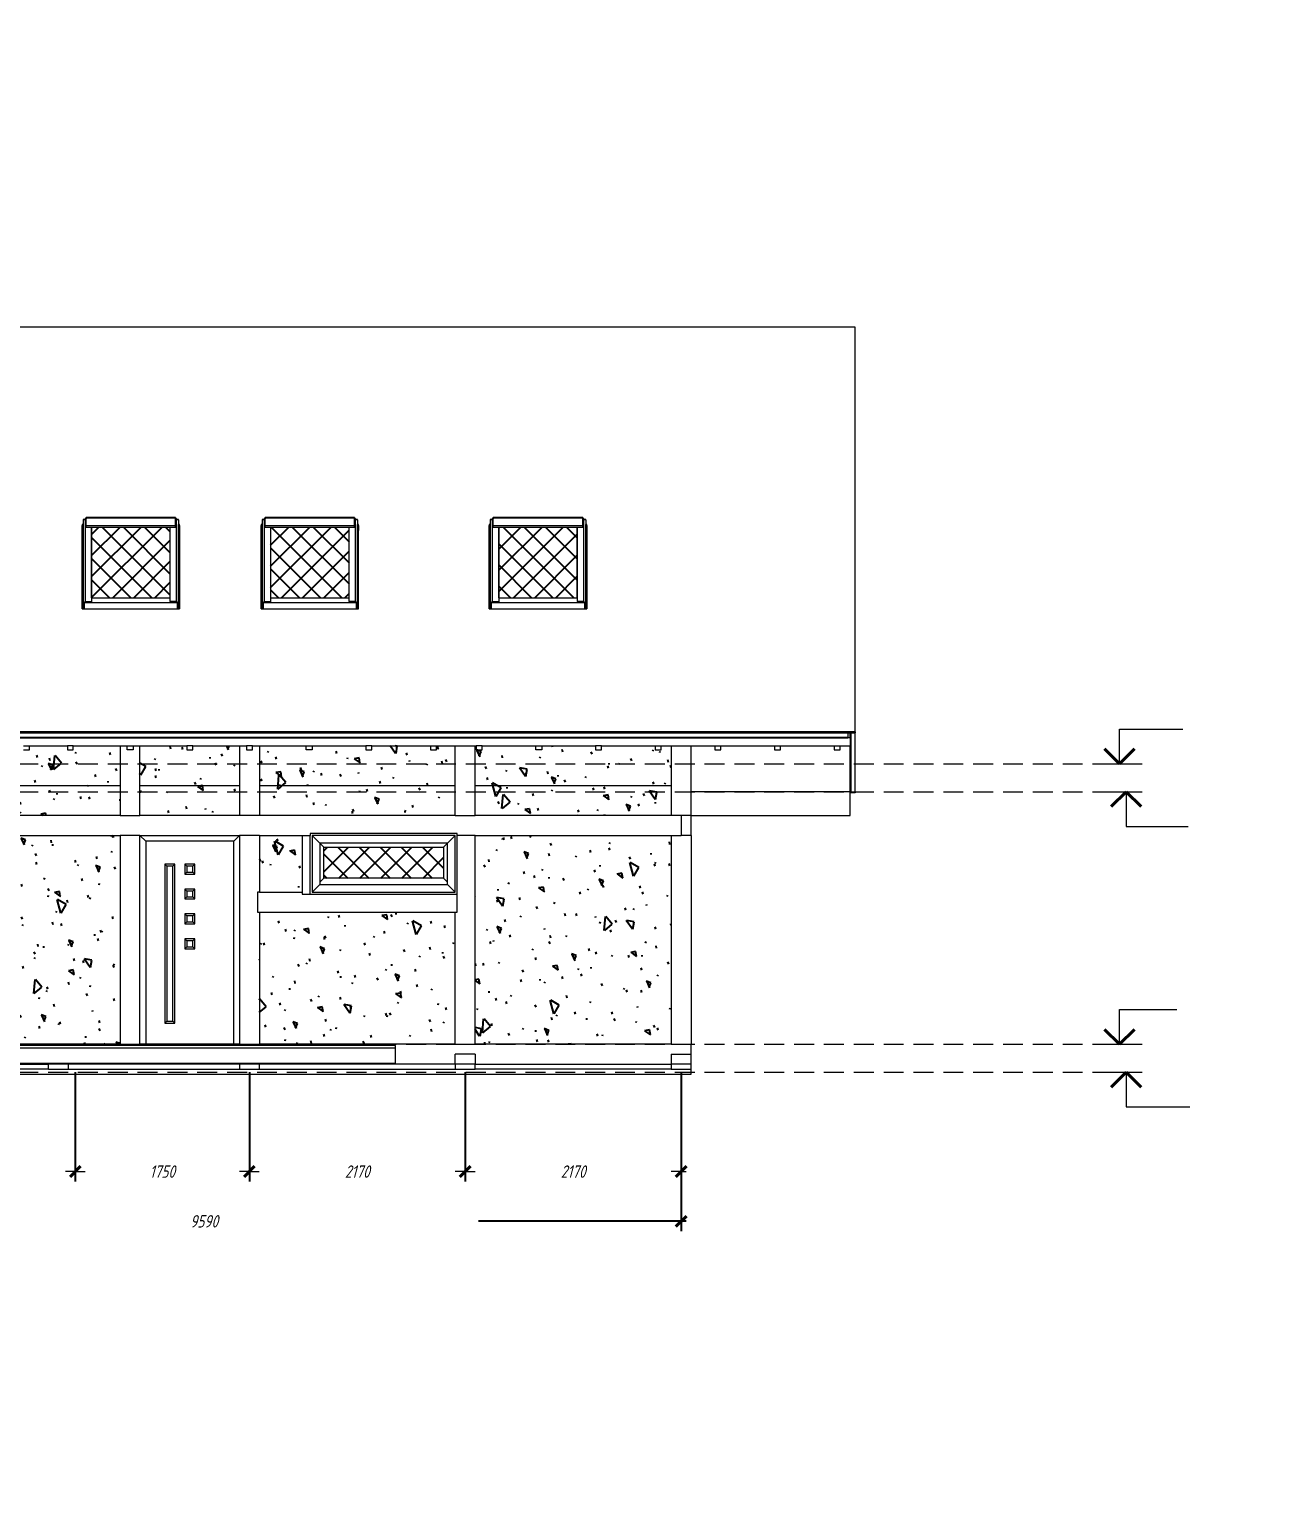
# Model space of a CAD drawing. Header units: millimetres. Extents: x 0 to 6720, y 0 to 297.
# Drawn here: x 4353.5 to 4603.4, y 0 to 297 of the extents above; entities that cross this region are included whole.
import ezdxf

# ---------------------------------------------------------------- set-up
doc = ezdxf.new("R2010")
doc.units = ezdxf.units.MM
for name, pattern in [('K5LT32768', [0]), ('K5LT_BASIC', [0]), ('K5LT_DASHED', [6, 4, -2]), ('K5LT_THIN', [0])]:
    doc.linetypes.add(name, pattern=pattern)
doc.layers.add('Системный слой', color=7, linetype='Continuous')
doc.styles.add('KDIMTEXTSTYLE', font='GOST_AU.SHX', dxfattribs={"width": 0.96, "oblique": 15, "height": 5})
doc.styles.add('KTEXTSTYLE', font='GOST_AU.SHX', dxfattribs={"width": 0.96, "height": 5})
doc.dimstyles.new('KDIMSTYLE (0.02)', dxfattribs={"dimtxt": 5, "dimasz": 1, "dimexe": 2, "dimexo": 0, "dimgap": 1, "dimtad": 1, "dimlfac": 50, "dimtxsty": 'KDIMTEXTSTYLE', "dimsah": 1, "dimcen": 0, "dimdle": 1, "dimadec": 0, "dimazin": 0, "dimtfac": 0.667, "dimtmove": 0, "dimatfit": 3, "dimfxl": 0, "dimtvp": 1, "dimtolj": 1, "dimtzin": 0, "dimarcsym": 0})
pattern_1 = [(45, (0, 0), (-2.1213203, 2.1213203), []), (135, (0, 0), (-2.1213203, -2.1213203), [])]

# ---------------------------------------------------------------- blocks, each defined once
blk = doc.blocks.new('U58')
at = {"layer": 'Системный слой', "color": 7, "linetype": 'K5LT32768', "lineweight": 18}
for p, q in [((4519.52, 237.18), (4257.72, 237.18)), ((4519.52, 155.75), (4519.52, 237.18)), ((4364.28, 197.45), (4364.08, 197.45)), ((4364.08, 197.45), (4364.08, 197.29)), ((4364.08, 197.29), (4364.28, 197.29)), ((4364.08, 197.21), (4364.08, 197.29)), ((4364.08, 197.21), (4364.28, 197.21)), ((4364.08, 196.89), (4364.08, 197.21)), ((4364.08, 196.89), (4364.28, 196.89)), ((4364.08, 180.53), (4364.08, 196.89)), ((4364.48, 198.5), (4364.28, 198.5)), ((4364.28, 198.5), (4364.28, 198.42)), ((4364.48, 198.42), (4364.28, 198.42)), ((4364.28, 198.42), (4364.28, 197.45)), ((4364.28, 197.45), (4364.28, 197.29)), ((4364.28, 197.29), (4364.28, 197.21)), ((4364.28, 197.21), (4364.28, 196.89)), ((4364.28, 196.89), (4364.28, 181.84)), ((4364.68, 198.5), (4364.48, 198.5)), ((4364.48, 198.5), (4364.48, 198.42)), ((4364.68, 198.42), (4364.48, 198.42)), ((4364.88, 198.7), (4364.68, 198.7)), ((4364.68, 198.7), (4364.68, 198.58)), ((4364.68, 198.58), (4364.88, 198.58)), ((4364.68, 198.58), (4364.68, 198.5)), ((4364.68, 198.5), (4364.68, 198.42)), ((4364.68, 198.42), (4364.68, 182)), ((4364.88, 198.78), (4364.88, 198.86)), ((4382.88, 198.86), (4364.88, 198.86)), ((4364.88, 198.78), (4382.88, 198.78)), ((4364.88, 198.78), (4364.88, 198.7)), ((4364.88, 198.7), (4364.88, 198.58)), ((4364.88, 197.21), (4364.88, 198.58)), ((4364.88, 196.89), (4364.88, 197.21)), ((4382.88, 197.21), (4364.88, 197.21)), ((4365.96, 196.89), (4364.88, 196.89)), ((4365.96, 196.89), (4365.96, 182.75)), ((4366, 196.89), (4365.96, 196.89)), ((4366, 182.75), (4366, 196.89)), ((4381.76, 196.89), (4366, 196.89)), ((4381.76, 182.75), (4381.76, 196.89)), ((4381.8, 196.89), (4381.76, 196.89)), ((4382.88, 196.89), (4381.8, 196.89)), ((4381.8, 182.75), (4381.8, 196.89)), ((4382.88, 198.78), (4382.88, 198.86)), ((4382.88, 198.7), (4382.88, 198.78)), ((4383.08, 198.7), (4382.88, 198.7)), ((4382.88, 198.7), (4382.88, 198.58)), ((4382.88, 198.58), (4383.08, 198.58)), ((4382.88, 197.21), (4382.88, 198.58)), ((4382.88, 196.89), (4382.88, 197.21)), ((4383.08, 198.58), (4383.08, 198.7)), ((4383.08, 198.5), (4383.08, 198.58)), ((4383.28, 198.5), (4383.08, 198.5)), ((4383.08, 198.42), (4383.08, 198.5)), ((4383.08, 182), (4383.08, 198.42)), ((4383.28, 198.42), (4383.08, 198.42)), ((4383.28, 198.42), (4383.28, 198.5)), ((4383.48, 198.5), (4383.28, 198.5)), ((4383.48, 198.42), (4383.28, 198.42)), ((4383.48, 198.42), (4383.48, 198.5)), ((4383.48, 198.42), (4383.48, 197.45)), ((4383.68, 197.45), (4383.48, 197.45)), ((4383.48, 197.29), (4383.48, 197.45)), ((4383.48, 197.29), (4383.68, 197.29)), ((4383.48, 197.21), (4383.48, 197.29)), ((4383.48, 197.21), (4383.68, 197.21)), ((4383.48, 196.89), (4383.48, 197.21)), ((4383.48, 196.89), (4383.68, 196.89)), ((4383.48, 181.84), (4383.48, 196.89)), ((4383.68, 197.29), (4383.68, 197.45)), ((4383.68, 197.29), (4383.68, 197.21)), ((4383.68, 197.21), (4383.68, 196.89)), ((4383.68, 196.89), (4383.68, 180.53)), ((4400.28, 197.45), (4400.08, 197.45)), ((4400.08, 197.45), (4400.08, 197.29)), ((4400.08, 197.29), (4400.28, 197.29)), ((4400.08, 197.21), (4400.08, 197.29)), ((4400.08, 197.21), (4400.28, 197.21)), ((4400.08, 196.89), (4400.08, 197.21)), ((4400.08, 196.89), (4400.28, 196.89)), ((4400.08, 180.53), (4400.08, 196.89)), ((4400.48, 198.5), (4400.28, 198.5)), ((4400.28, 198.5), (4400.28, 198.42)), ((4400.48, 198.42), (4400.28, 198.42)), ((4400.28, 198.42), (4400.28, 197.45)), ((4400.28, 197.45), (4400.28, 197.29)), ((4400.28, 197.29), (4400.28, 197.21)), ((4400.28, 197.21), (4400.28, 196.89)), ((4400.28, 196.89), (4400.28, 181.84)), ((4400.68, 198.5), (4400.48, 198.5)), ((4400.48, 198.5), (4400.48, 198.42)), ((4400.68, 198.42), (4400.48, 198.42)), ((4400.88, 198.7), (4400.68, 198.7)), ((4400.68, 198.7), (4400.68, 198.58)), ((4400.68, 198.58), (4400.88, 198.58)), ((4400.68, 198.58), (4400.68, 198.5)), ((4400.68, 198.5), (4400.68, 198.42)), ((4400.68, 198.42), (4400.68, 182)), ((4400.88, 198.78), (4400.88, 198.86)), ((4418.88, 198.86), (4400.88, 198.86)), ((4400.88, 198.78), (4418.88, 198.78)), ((4400.88, 198.78), (4400.88, 198.7)), ((4400.88, 198.7), (4400.88, 198.58)), ((4400.88, 197.21), (4400.88, 198.58)), ((4400.88, 196.89), (4400.88, 197.21)), ((4418.88, 197.21), (4400.88, 197.21)), ((4401.96, 196.89), (4400.88, 196.89)), ((4401.96, 196.89), (4401.96, 182.75)), ((4402, 196.89), (4401.96, 196.89)), ((4402, 182.75), (4402, 196.89)), ((4417.76, 196.89), (4402, 196.89)), ((4417.76, 182.75), (4417.76, 196.89)), ((4417.8, 196.89), (4417.76, 196.89)), ((4418.88, 196.89), (4417.8, 196.89)), ((4417.8, 182.75), (4417.8, 196.89)), ((4418.88, 198.78), (4418.88, 198.86)), ((4418.88, 198.7), (4418.88, 198.78)), ((4419.08, 198.7), (4418.88, 198.7)), ((4418.88, 198.7), (4418.88, 198.58)), ((4418.88, 198.58), (4419.08, 198.58)), ((4418.88, 197.21), (4418.88, 198.58)), ((4418.88, 196.89), (4418.88, 197.21)), ((4419.08, 198.58), (4419.08, 198.7)), ((4419.08, 198.5), (4419.08, 198.58)), ((4419.28, 198.5), (4419.08, 198.5)), ((4419.08, 198.42), (4419.08, 198.5)), ((4419.08, 182), (4419.08, 198.42)), ((4419.28, 198.42), (4419.08, 198.42)), ((4419.28, 198.42), (4419.28, 198.5)), ((4419.48, 198.5), (4419.28, 198.5)), ((4419.48, 198.42), (4419.28, 198.42)), ((4419.48, 198.42), (4419.48, 198.5)), ((4419.48, 198.42), (4419.48, 197.45)), ((4419.68, 197.45), (4419.48, 197.45)), ((4419.48, 197.29), (4419.48, 197.45)), ((4419.48, 197.29), (4419.68, 197.29)), ((4419.48, 197.21), (4419.48, 197.29)), ((4419.48, 197.21), (4419.68, 197.21)), ((4419.48, 196.89), (4419.48, 197.21)), ((4419.48, 196.89), (4419.68, 196.89)), ((4419.48, 196.29), (4419.48, 196.89)), ((4419.48, 181.84), (4419.48, 196.29)), ((4419.68, 197.29), (4419.68, 197.45)), ((4419.68, 197.29), (4419.68, 197.21)), ((4419.68, 197.21), (4419.68, 196.89)), ((4419.68, 196.89), (4419.68, 196.29)), ((4419.68, 180.53), (4419.68, 196.29)), ((4446.16, 197.45), (4445.96, 197.45)), ((4445.96, 197.45), (4445.96, 197.29)), ((4445.96, 197.29), (4446.16, 197.29)), ((4445.96, 197.21), (4445.96, 197.29)), ((4445.96, 197.21), (4446.16, 197.21)), ((4445.96, 196.89), (4445.96, 197.21)), ((4445.96, 196.89), (4446.16, 196.89)), ((4445.96, 180.53), (4445.96, 196.89)), ((4446.36, 198.5), (4446.16, 198.5)), ((4446.16, 198.5), (4446.16, 198.42)), ((4446.36, 198.42), (4446.16, 198.42)), ((4446.16, 198.42), (4446.16, 197.45)), ((4446.16, 197.45), (4446.16, 197.29)), ((4446.16, 197.29), (4446.16, 197.21)), ((4446.16, 197.21), (4446.16, 196.89)), ((4446.16, 196.89), (4446.16, 181.84)), ((4446.56, 198.5), (4446.36, 198.5)), ((4446.36, 198.5), (4446.36, 198.42)), ((4446.56, 198.42), (4446.36, 198.42)), ((4446.76, 198.7), (4446.56, 198.7)), ((4446.56, 198.7), (4446.56, 198.58)), ((4446.56, 198.58), (4446.76, 198.58)), ((4446.56, 198.58), (4446.56, 198.5)), ((4446.56, 198.5), (4446.56, 198.42)), ((4446.56, 198.42), (4446.56, 182)), ((4446.76, 198.78), (4446.76, 198.86)), ((4464.76, 198.86), (4446.76, 198.86)), ((4446.76, 198.78), (4464.76, 198.78)), ((4446.76, 198.78), (4446.76, 198.7)), ((4446.76, 198.7), (4446.76, 198.58)), ((4446.76, 197.21), (4446.76, 198.58)), ((4446.76, 196.89), (4446.76, 197.21)), ((4464.76, 197.21), (4446.76, 197.21)), ((4447.84, 196.89), (4446.76, 196.89)), ((4447.84, 196.89), (4447.84, 182.75)), ((4447.88, 196.89), (4447.84, 196.89)), ((4447.88, 182.75), (4447.88, 196.89)), ((4463.64, 196.89), (4447.88, 196.89)), ((4463.64, 182.75), (4463.64, 196.89)), ((4463.68, 196.89), (4463.64, 196.89)), ((4463.68, 182.75), (4463.68, 196.89)), ((4464.76, 196.89), (4463.68, 196.89)), ((4464.76, 198.78), (4464.76, 198.86)), ((4464.76, 198.7), (4464.76, 198.78)), ((4464.96, 198.7), (4464.76, 198.7)), ((4464.76, 198.7), (4464.76, 198.58)), ((4464.76, 198.58), (4464.96, 198.58)), ((4464.76, 197.21), (4464.76, 198.58)), ((4464.76, 196.89), (4464.76, 197.21)), ((4464.96, 198.58), (4464.96, 198.7)), ((4464.96, 198.5), (4464.96, 198.58)), ((4465.16, 198.5), (4464.96, 198.5)), ((4464.96, 198.42), (4464.96, 198.5)), ((4464.96, 182), (4464.96, 198.42)), ((4465.16, 198.42), (4464.96, 198.42)), ((4465.16, 198.42), (4465.16, 198.5)), ((4465.36, 198.5), (4465.16, 198.5)), ((4465.36, 198.42), (4465.16, 198.42)), ((4465.36, 198.42), (4465.36, 198.5)), ((4465.36, 198.42), (4465.36, 197.45)), ((4465.56, 197.45), (4465.36, 197.45)), ((4465.36, 197.29), (4465.36, 197.45)), ((4465.36, 197.29), (4465.56, 197.29)), ((4465.36, 197.21), (4465.36, 197.29)), ((4465.36, 197.21), (4465.56, 197.21)), ((4465.36, 196.89), (4465.36, 197.21)), ((4465.36, 196.89), (4465.56, 196.89)), ((4465.36, 181.84), (4465.36, 196.89)), ((4465.56, 197.29), (4465.56, 197.45)), ((4465.56, 197.29), (4465.56, 197.21)), ((4465.56, 197.21), (4465.56, 196.89)), ((4465.56, 196.89), (4465.56, 180.53)), ((4364.28, 181.84), (4364.68, 181.84)), ((4364.28, 181.81), (4364.28, 181.84)), ((4364.48, 181.81), (4364.28, 181.81)), ((4364.28, 181.81), (4364.28, 181.69)), ((4364.28, 181.69), (4364.48, 181.69)), ((4364.28, 181.69), (4364.28, 180.53)), ((4364.48, 181.81), (4365.96, 181.81)), ((4364.48, 181.81), (4364.48, 181.69)), ((4383.28, 181.69), (4364.48, 181.69)), ((4364.48, 181.69), (4364.48, 180.53)), ((4364.68, 181.84), (4364.68, 182)), ((4364.68, 182), (4365.96, 182)), ((4366, 182.75), (4365.96, 182.75)), ((4365.96, 182.75), (4365.96, 182)), ((4365.96, 182), (4365.96, 181.81)), ((4366, 182.75), (4381.76, 182.75)), ((4366, 182.73), (4366, 182.75)), ((4381.76, 182.75), (4381.76, 182.73)), ((4381.8, 182.75), (4381.76, 182.75)), ((4381.8, 182), (4381.8, 182.75)), ((4381.8, 182), (4381.8, 181.81)), ((4383.08, 182), (4381.8, 182)), ((4381.8, 181.81), (4383.28, 181.81)), ((4383.08, 182), (4383.08, 181.84)), ((4383.08, 181.84), (4383.48, 181.84)), ((4383.28, 181.69), (4383.28, 181.81)), ((4383.48, 181.81), (4383.28, 181.81)), ((4383.28, 180.53), (4383.28, 181.69)), ((4383.28, 181.69), (4383.48, 181.69)), ((4383.48, 181.81), (4383.48, 181.84)), ((4383.48, 181.69), (4383.48, 181.81)), ((4383.48, 180.53), (4383.48, 181.69)), ((4400.28, 181.84), (4400.68, 181.84)), ((4400.28, 181.81), (4400.28, 181.84)), ((4400.48, 181.81), (4400.28, 181.81)), ((4400.28, 181.81), (4400.28, 181.69)), ((4400.28, 181.69), (4400.48, 181.69)), ((4400.28, 181.69), (4400.28, 180.53)), ((4400.48, 181.81), (4401.96, 181.81)), ((4400.48, 181.81), (4400.48, 181.69)), ((4419.28, 181.69), (4400.48, 181.69)), ((4400.48, 181.69), (4400.48, 180.53)), ((4400.68, 181.84), (4400.68, 182)), ((4400.68, 182), (4401.96, 182)), ((4402, 182.75), (4401.96, 182.75)), ((4401.96, 182.75), (4401.96, 182)), ((4401.96, 182), (4401.96, 181.81)), ((4402, 182.75), (4417.76, 182.75)), ((4402, 182.73), (4402, 182.75)), ((4417.76, 182.75), (4417.76, 182.73)), ((4417.8, 182.75), (4417.76, 182.75)), ((4417.8, 182), (4417.8, 182.75)), ((4417.8, 182), (4417.8, 181.81)), ((4419.08, 182), (4417.8, 182)), ((4417.8, 181.81), (4419.28, 181.81)), ((4419.08, 182), (4419.08, 181.84)), ((4419.08, 181.84), (4419.48, 181.84)), ((4419.28, 181.69), (4419.28, 181.81)), ((4419.48, 181.81), (4419.28, 181.81)), ((4419.28, 180.53), (4419.28, 181.69)), ((4419.28, 181.69), (4419.48, 181.69)), ((4419.48, 181.81), (4419.48, 181.84)), ((4419.48, 181.69), (4419.48, 181.81)), ((4419.48, 180.53), (4419.48, 181.69)), ((4446.16, 181.84), (4446.56, 181.84)), ((4446.16, 181.81), (4446.16, 181.84)), ((4446.36, 181.81), (4446.16, 181.81)), ((4446.16, 181.81), (4446.16, 181.69)), ((4446.16, 181.69), (4446.36, 181.69)), ((4446.16, 181.69), (4446.16, 180.53)), ((4446.36, 181.81), (4447.84, 181.81)), ((4446.36, 181.81), (4446.36, 181.69)), ((4465.16, 181.69), (4446.36, 181.69)), ((4446.36, 181.69), (4446.36, 180.53)), ((4446.56, 181.84), (4446.56, 182)), ((4446.56, 182), (4447.84, 182)), ((4447.88, 182.75), (4447.84, 182.75)), ((4447.84, 182.75), (4447.84, 182)), ((4447.84, 182), (4447.84, 181.81)), ((4447.88, 182.75), (4463.64, 182.75)), ((4447.88, 182.73), (4447.88, 182.75)), ((4463.64, 182.75), (4463.64, 182.73)), ((4463.68, 182.75), (4463.64, 182.75)), ((4463.68, 182), (4463.68, 182.75)), ((4463.68, 182), (4463.68, 181.81)), ((4464.96, 182), (4463.68, 182)), ((4463.68, 181.81), (4465.16, 181.81)), ((4464.96, 182), (4464.96, 181.84)), ((4464.96, 181.84), (4465.36, 181.84)), ((4465.16, 181.69), (4465.16, 181.81)), ((4465.36, 181.81), (4465.16, 181.81)), ((4465.16, 180.53), (4465.16, 181.69)), ((4465.16, 181.69), (4465.36, 181.69)), ((4465.36, 181.81), (4465.36, 181.84)), ((4465.36, 181.69), (4465.36, 181.81)), ((4465.36, 180.53), (4465.36, 181.69)), ((4364.08, 180.53), (4364.28, 180.53)), ((4364.28, 180.53), (4364.48, 180.53)), ((4364.48, 180.53), (4383.28, 180.53)), ((4383.28, 180.53), (4383.48, 180.53)), ((4383.48, 180.53), (4383.68, 180.53)), ((4400.08, 180.53), (4400.28, 180.53)), ((4400.28, 180.53), (4400.48, 180.53)), ((4400.48, 180.53), (4419.28, 180.53)), ((4419.28, 180.53), (4419.48, 180.53)), ((4419.48, 180.53), (4419.68, 180.53)), ((4445.96, 180.53), (4446.16, 180.53)), ((4446.16, 180.53), (4446.36, 180.53)), ((4446.36, 180.53), (4465.16, 180.53)), ((4465.16, 180.53), (4465.36, 180.53)), ((4465.36, 180.53), (4465.56, 180.53)), ((4519.52, 155.75), (4257.72, 155.75)), ((4259.22, 155.59), (4518.02, 155.59)), ((4518.02, 154.64), (4259.22, 154.64)), ((4259.22, 154.56), (4518.02, 154.56)), ((4518.02, 155.59), (4518.02, 154.64)), ((4518.02, 155.59), (4518.52, 155.59)), ((4518.02, 154.64), (4518.02, 154.56)), ((4518.52, 154.56), (4518.02, 154.56)), ((4518.52, 154.56), (4518.52, 155.59)), ((4518.52, 155.59), (4518.72, 155.59)), ((4518.52, 154.56), (4518.52, 152.94)), ((4518.72, 143.74), (4518.72, 155.59)), ((4518.72, 155.59), (4519.52, 155.59)), ((4519.52, 155.75), (4519.52, 155.59)), ((4519.52, 143.69), (4519.52, 155.59)), ((4352.32, 152.94), (4353.52, 152.94)), ((4352.32, 152.14), (4353.52, 152.14)), ((4353.52, 152.14), (4353.52, 152.94)), ((4353.52, 152.94), (4361.12, 152.94)), ((4361.12, 152.94), (4361.12, 152.14)), ((4362.32, 152.94), (4361.12, 152.94)), ((4361.12, 152.14), (4362.32, 152.14)), ((4362.32, 152.14), (4362.32, 152.94)), ((4362.32, 152.94), (4371.72, 152.94)), ((4371.72, 152.94), (4371.72, 144.94)), ((4371.72, 152.94), (4373.12, 152.94)), ((4373.12, 152.94), (4374.32, 152.94)), ((4373.12, 152.14), (4373.12, 152.94)), ((4374.32, 152.14), (4373.12, 152.14)), ((4374.32, 152.94), (4374.32, 152.14)), ((4374.32, 152.94), (4375.72, 152.94)), ((4375.72, 144.94), (4375.72, 152.94)), ((4375.72, 152.94), (4385.12, 152.94)), ((4385.12, 152.94), (4385.12, 152.14)), ((4386.32, 152.94), (4385.12, 152.94)), ((4385.12, 152.14), (4386.32, 152.14)), ((4386.32, 152.14), (4386.32, 152.94)), ((4386.32, 152.94), (4395.72, 152.94)), ((4395.72, 152.94), (4395.72, 144.94)), ((4395.72, 152.94), (4397.12, 152.94)), ((4397.12, 152.94), (4397.12, 152.14)), ((4398.32, 152.94), (4397.12, 152.94)), ((4397.12, 152.14), (4398.32, 152.14)), ((4398.32, 152.14), (4398.32, 152.94)), ((4398.32, 152.94), (4399.72, 152.94)), ((4399.72, 152.94), (4399.72, 144.94)), ((4399.72, 152.94), (4409.12, 152.94)), ((4409.12, 152.94), (4410.32, 152.94)), ((4409.12, 152.14), (4409.12, 152.94)), ((4410.32, 152.14), (4409.12, 152.14)), ((4410.32, 152.94), (4410.32, 152.14)), ((4410.32, 152.94), (4421.12, 152.94)), ((4421.12, 152.94), (4421.12, 152.14)), ((4422.32, 152.94), (4421.12, 152.94)), ((4421.12, 152.14), (4422.32, 152.14)), ((4422.32, 152.14), (4422.32, 152.94)), ((4422.32, 152.94), (4434.12, 152.94)), ((4434.12, 152.94), (4435.32, 152.94)), ((4434.12, 152.94), (4434.12, 152.14)), ((4434.12, 152.14), (4435.32, 152.14)), ((4435.32, 152.14), (4435.32, 152.94)), ((4435.32, 152.94), (4439.12, 152.94)), ((4439.12, 144.94), (4439.12, 152.94)), ((4439.12, 152.94), (4443.12, 152.94)), ((4443.12, 144.94), (4443.12, 152.94)), ((4443.12, 152.94), (4443.32, 152.94)), ((4443.32, 152.94), (4443.32, 152.14)), ((4444.52, 152.94), (4443.32, 152.94)), ((4443.32, 152.14), (4444.52, 152.14)), ((4444.52, 152.14), (4444.52, 152.94)), ((4444.52, 152.94), (4455.32, 152.94)), ((4455.32, 152.94), (4456.52, 152.94)), ((4455.32, 152.14), (4455.32, 152.94)), ((4456.52, 152.14), (4455.32, 152.14)), ((4456.52, 152.94), (4456.52, 152.14)), ((4456.52, 152.94), (4467.32, 152.94)), ((4467.32, 152.94), (4467.32, 152.14)), ((4468.52, 152.94), (4467.32, 152.94)), ((4467.32, 152.14), (4468.52, 152.14)), ((4468.52, 152.14), (4468.52, 152.94)), ((4468.52, 152.94), (4479.32, 152.94)), ((4479.32, 152.94), (4480.52, 152.94)), ((4479.32, 152.94), (4479.32, 152.14)), ((4479.32, 152.14), (4480.52, 152.14)), ((4480.52, 152.14), (4480.52, 152.94)), ((4480.52, 152.94), (4482.52, 152.94)), ((4482.52, 152.94), (4482.52, 144.94)), ((4482.52, 152.94), (4486.52, 152.94)), ((4486.52, 143.74), (4486.52, 152.94)), ((4486.52, 152.94), (4491.32, 152.94)), ((4491.32, 152.94), (4492.52, 152.94)), ((4491.32, 152.94), (4491.32, 152.14)), ((4491.32, 152.14), (4492.52, 152.14)), ((4492.52, 152.14), (4492.52, 152.94)), ((4492.52, 152.94), (4503.32, 152.94)), ((4503.32, 152.94), (4504.52, 152.94)), ((4503.32, 152.94), (4503.32, 152.14)), ((4503.32, 152.14), (4504.52, 152.14)), ((4504.52, 152.14), (4504.52, 152.94)), ((4504.52, 152.94), (4515.32, 152.94)), ((4515.32, 152.94), (4516.52, 152.94)), ((4515.32, 152.94), (4515.32, 152.14)), ((4515.32, 152.14), (4516.52, 152.14)), ((4516.52, 152.14), (4516.52, 152.94)), ((4516.52, 152.94), (4518.52, 152.94)), ((4518.52, 143.74), (4518.52, 152.94)), ((4371.72, 144.94), (4321.72, 144.94)), ((4371.72, 144.94), (4371.72, 138.94)), ((4395.72, 144.94), (4375.72, 144.94)), ((4375.72, 138.94), (4375.72, 144.94)), ((4395.72, 144.94), (4395.72, 138.94)), ((4439.12, 144.94), (4399.72, 144.94)), ((4399.72, 144.94), (4399.72, 138.94)), ((4439.12, 138.94), (4439.12, 144.94)), ((4482.52, 144.94), (4443.12, 144.94)), ((4443.12, 138.94), (4443.12, 144.94)), ((4482.52, 144.94), (4482.52, 138.94)), ((4486.52, 138.94), (4486.52, 143.74)), ((4518.52, 143.74), (4486.52, 143.74)), ((4518.52, 143.74), (4518.72, 143.74)), ((4518.52, 143.69), (4518.52, 143.74)), ((4518.52, 143.69), (4519.52, 143.69)), ((4518.52, 143.53), (4518.52, 143.69)), ((4519.52, 143.53), (4518.52, 143.53)), ((4518.52, 138.94), (4518.52, 143.53)), ((4519.52, 143.69), (4519.52, 143.53)), ((4371.72, 138.94), (4321.72, 138.94)), ((4371.72, 138.94), (4375.72, 138.94)), ((4395.72, 138.94), (4375.72, 138.94)), ((4399.72, 138.94), (4395.72, 138.94)), ((4439.12, 138.94), (4399.72, 138.94)), ((4439.12, 138.94), (4443.12, 138.94)), ((4482.52, 138.94), (4443.12, 138.94)), ((4484.52, 138.94), (4482.52, 138.94)), ((4486.52, 138.94), (4484.52, 138.94)), ((4484.52, 138.94), (4484.52, 134.94)), ((4486.52, 138.94), (4518.52, 138.94)), ((4486.52, 134.94), (4486.52, 138.94)), ((4321.72, 134.94), (4371.72, 134.94)), ((4375.72, 134.94), (4371.72, 134.94)), ((4371.72, 134.94), (4371.72, 92.94)), ((4375.72, 92.94), (4375.72, 134.94)), ((4376.88, 133.78), (4375.72, 134.94)), ((4375.72, 134.94), (4395.72, 134.94)), ((4394.56, 133.78), (4376.88, 133.78)), ((4376.88, 133.78), (4376.88, 92.94)), ((4394.56, 133.78), (4395.72, 134.94)), ((4394.56, 92.94), (4394.56, 133.78)), ((4395.72, 134.94), (4395.72, 92.94)), ((4399.72, 134.94), (4395.72, 134.94)), ((4399.72, 134.94), (4399.72, 123.54)), ((4399.72, 134.94), (4408.32, 134.94)), ((4408.32, 134.94), (4409.92, 134.94)), ((4408.32, 134.94), (4408.32, 123.54)), ((4409.92, 135.34), (4409.92, 134.94)), ((4439.52, 135.34), (4409.92, 135.34)), ((4409.92, 123.14), (4409.92, 134.94)), ((4439.12, 134.94), (4410.32, 134.94)), ((4410.32, 134.94), (4410.32, 123.54)), ((4411.88, 133.38), (4410.32, 134.94)), ((4437.56, 133.38), (4439.12, 134.94)), ((4439.12, 123.54), (4439.12, 134.94)), ((4439.52, 134.94), (4439.52, 135.34)), ((4443.12, 134.94), (4439.52, 134.94)), ((4439.52, 123.14), (4439.52, 134.94)), ((4443.12, 92.94), (4443.12, 134.94)), ((4443.12, 134.94), (4482.52, 134.94)), ((4482.52, 134.94), (4482.52, 92.94)), ((4482.52, 134.94), (4484.52, 134.94)), ((4486.52, 134.94), (4484.52, 134.94)), ((4486.52, 134.94), (4486.52, 92.94)), ((4437.56, 133.38), (4411.88, 133.38)), ((4411.88, 133.38), (4412.68, 132.58)), ((4411.88, 133.38), (4411.88, 125.56)), ((4412.68, 126.36), (4412.68, 132.58)), ((4412.68, 132.58), (4436.76, 132.58)), ((4437.56, 133.38), (4436.76, 132.58)), ((4436.76, 132.58), (4436.76, 126.36)), ((4437.56, 125.56), (4437.56, 133.38)), ((4382.72, 129.16), (4380.72, 129.16)), ((4380.72, 129.16), (4380.72, 97.16)), ((4380.72, 129.16), (4381.12, 128.76)), ((4381.12, 128.76), (4381.12, 97.56)), ((4382.32, 128.76), (4381.12, 128.76)), ((4382.72, 129.16), (4382.32, 128.76)), ((4382.32, 97.56), (4382.32, 128.76)), ((4382.72, 97.16), (4382.72, 129.16)), ((4384.72, 129.16), (4384.72, 127.16)), ((4386.72, 129.16), (4384.72, 129.16)), ((4384.72, 129.16), (4385.12, 128.76)), ((4385.12, 128.76), (4385.12, 127.56)), ((4386.32, 128.76), (4385.12, 128.76)), ((4386.72, 129.16), (4386.32, 128.76)), ((4386.32, 127.56), (4386.32, 128.76)), ((4386.72, 127.16), (4386.72, 129.16)), ((4384.72, 127.16), (4385.12, 127.56)), ((4384.72, 127.16), (4386.72, 127.16)), ((4385.12, 127.56), (4386.32, 127.56)), ((4386.72, 127.16), (4386.32, 127.56)), ((4411.88, 125.1), (4410.32, 123.54)), ((4411.88, 125.56), (4412.68, 126.36)), ((4411.88, 125.56), (4411.88, 125.1)), ((4411.88, 125.1), (4437.56, 125.1)), ((4436.76, 126.36), (4412.68, 126.36)), ((4437.56, 125.56), (4436.76, 126.36)), ((4437.56, 125.1), (4437.56, 125.56)), ((4437.56, 125.1), (4439.12, 123.54)), ((4384.72, 124.16), (4384.72, 122.16)), ((4386.72, 124.16), (4384.72, 124.16)), ((4384.72, 124.16), (4385.12, 123.76)), ((4384.72, 122.16), (4385.12, 122.56)), ((4384.72, 122.16), (4386.72, 122.16)), ((4385.12, 123.76), (4385.12, 122.56)), ((4386.32, 123.76), (4385.12, 123.76)), ((4385.12, 122.56), (4386.32, 122.56)), ((4386.72, 124.16), (4386.32, 123.76)), ((4386.32, 122.56), (4386.32, 123.76)), ((4386.72, 122.16), (4386.32, 122.56)), ((4386.72, 122.16), (4386.72, 124.16)), ((4399.32, 123.54), (4399.32, 119.54)), ((4399.72, 123.54), (4399.32, 123.54)), ((4399.72, 123.54), (4408.32, 123.54)), ((4408.32, 123.54), (4408.32, 123.14)), ((4408.32, 123.14), (4409.92, 123.14)), ((4409.92, 123.14), (4439.52, 123.14)), ((4410.32, 123.54), (4439.12, 123.54)), ((4439.52, 119.54), (4439.52, 123.14)), ((4384.72, 119.16), (4384.72, 117.16)), ((4386.72, 119.16), (4384.72, 119.16)), ((4384.72, 119.16), (4385.12, 118.76)), ((4386.72, 119.16), (4386.32, 118.76)), ((4386.72, 117.16), (4386.72, 119.16)), ((4399.32, 119.54), (4399.72, 119.54)), ((4399.72, 119.54), (4399.72, 92.94)), ((4399.72, 119.54), (4439.12, 119.54)), ((4439.12, 92.94), (4439.12, 119.54)), ((4439.12, 119.54), (4439.52, 119.54)), ((4384.72, 117.16), (4385.12, 117.56)), ((4384.72, 117.16), (4386.72, 117.16)), ((4385.12, 118.76), (4385.12, 117.56)), ((4386.32, 118.76), (4385.12, 118.76)), ((4385.12, 117.56), (4386.32, 117.56)), ((4386.32, 117.56), (4386.32, 118.76)), ((4386.72, 117.16), (4386.32, 117.56)), ((4384.72, 114.16), (4384.72, 112.16)), ((4386.72, 114.16), (4384.72, 114.16)), ((4384.72, 114.16), (4385.12, 113.76)), ((4385.12, 113.76), (4385.12, 112.56)), ((4386.32, 113.76), (4385.12, 113.76)), ((4386.72, 114.16), (4386.32, 113.76)), ((4386.32, 112.56), (4386.32, 113.76)), ((4386.72, 112.16), (4386.72, 114.16)), ((4384.72, 112.16), (4385.12, 112.56)), ((4384.72, 112.16), (4386.72, 112.16)), ((4385.12, 112.56), (4386.32, 112.56)), ((4386.72, 112.16), (4386.32, 112.56)), ((4380.72, 97.16), (4381.12, 97.56)), ((4380.72, 97.16), (4382.72, 97.16)), ((4381.12, 97.56), (4382.32, 97.56)), ((4382.72, 97.16), (4382.32, 97.56)), ((4427.12, 92.14), (4251.12, 92.14)), ((4427.12, 92.7), (4318.52, 92.7)), ((4371.72, 92.94), (4321.72, 92.94)), ((4371.72, 92.94), (4375.72, 92.94)), ((4376.88, 92.94), (4375.72, 92.94)), ((4394.56, 92.94), (4376.88, 92.94)), ((4395.72, 92.94), (4394.56, 92.94)), ((4395.72, 92.94), (4399.72, 92.94)), ((4439.12, 92.94), (4399.72, 92.94)), ((4427.12, 92.14), (4427.12, 92.7)), ((4427.12, 89.14), (4427.12, 92.14)), ((4439.12, 92.94), (4443.12, 92.94)), ((4482.52, 92.94), (4443.12, 92.94)), ((4482.52, 92.94), (4486.52, 92.94)), ((4486.52, 90.94), (4486.52, 92.94)), ((4294.72, 89.14), (4357.32, 89.14)), ((4357.32, 89.14), (4357.32, 88.94)), ((4357.32, 89.14), (4361.32, 89.14)), ((4361.32, 88.94), (4361.32, 89.14)), ((4361.32, 89.14), (4395.72, 89.14)), ((4395.72, 89.14), (4395.72, 88.94)), ((4395.72, 89.14), (4399.72, 89.14)), ((4399.72, 88.94), (4399.72, 89.14)), ((4399.72, 89.14), (4427.12, 89.14)), ((4443.12, 90.94), (4439.12, 90.94)), ((4439.12, 88.94), (4439.12, 90.94)), ((4443.12, 90.94), (4443.12, 88.94)), ((4482.52, 90.94), (4486.52, 90.94)), ((4482.52, 90.94), (4482.52, 88.94)), ((4486.52, 88.94), (4486.52, 90.94)), ((4290.72, 86.94), (4486.52, 86.94)), ((4294.72, 88.94), (4357.32, 88.94)), ((4357.32, 87.94), (4294.72, 87.94)), ((4357.32, 87.94), (4357.32, 88.94)), ((4361.32, 88.94), (4357.32, 88.94)), ((4357.32, 87.94), (4361.32, 87.94)), ((4361.32, 87.94), (4361.32, 88.94)), ((4395.72, 88.94), (4361.32, 88.94)), ((4361.32, 87.94), (4395.72, 87.94)), ((4399.72, 88.94), (4395.72, 88.94)), ((4395.72, 88.94), (4395.72, 87.94)), ((4395.72, 87.94), (4399.72, 87.94)), ((4399.72, 87.94), (4399.72, 88.94)), ((4439.12, 88.94), (4399.72, 88.94)), ((4399.72, 87.94), (4439.12, 87.94)), ((4443.12, 88.94), (4439.12, 88.94)), ((4439.12, 88.94), (4439.12, 87.94)), ((4439.12, 87.94), (4443.12, 87.94)), ((4443.12, 87.94), (4443.12, 88.94)), ((4443.12, 88.94), (4482.52, 88.94)), ((4482.52, 87.94), (4443.12, 87.94)), ((4486.52, 88.94), (4482.52, 88.94)), ((4482.52, 88.94), (4482.52, 87.94)), ((4482.52, 87.94), (4486.52, 87.94)), ((4486.52, 87.94), (4486.52, 88.94)), ((4486.52, 86.94), (4486.52, 87.94))]:
    blk.add_line(p, q, dxfattribs=at)
blk = doc.blocks.new('U64')
at = {"layer": 'Системный слой', "color": 7, "linetype": 'K5LT_THIN', "lineweight": 18}
for p, q in [((4572.66, 92.94), (4572.66, 99.94)), ((4572.66, 99.94), (4584.19, 99.94)), ((4567.42, 92.94), (4574.66, 92.94))]:
    blk.add_line(p, q, dxfattribs=at)
at = {"layer": 'Системный слой', "color": 5, "linetype": 'K5LT_BASIC', "lineweight": 40}
for p, q in [((4569.66, 95.94), (4572.66, 92.94)), ((4572.66, 92.94), (4575.66, 95.94))]:
    blk.add_line(p, q, dxfattribs=at)
blk = doc.blocks.new('U65')
at = {"layer": 'Системный слой', "color": 7, "linetype": 'K5LT_THIN', "lineweight": 18}
for p, q in [((4570.07, 87.34), (4575.99, 87.34)), ((4573.99, 87.34), (4573.99, 80.34)), ((4573.99, 80.34), (4586.83, 80.34))]:
    blk.add_line(p, q, dxfattribs=at)
at = {"layer": 'Системный слой', "color": 5, "linetype": 'K5LT_BASIC', "lineweight": 40}
for p, q in [((4573.99, 87.34), (4570.99, 84.34)), ((4576.99, 84.34), (4573.99, 87.34))]:
    blk.add_line(p, q, dxfattribs=at)
blk = doc.blocks.new('U66')
at = {"layer": 'Системный слой', "color": 7, "linetype": 'K5LT_THIN', "lineweight": 18}
for p, q in [((4572.66, 149.34), (4572.66, 156.34)), ((4572.66, 156.34), (4585.38, 156.34)), ((4567.42, 149.34), (4574.66, 149.34))]:
    blk.add_line(p, q, dxfattribs=at)
at = {"layer": 'Системный слой', "color": 5, "linetype": 'K5LT_BASIC', "lineweight": 40}
for p, q in [((4569.66, 152.34), (4572.66, 149.34)), ((4572.66, 149.34), (4575.66, 152.34))]:
    blk.add_line(p, q, dxfattribs=at)
blk = doc.blocks.new('U67')
at = {"layer": 'Системный слой', "color": 7, "linetype": 'K5LT_THIN', "lineweight": 18}
for p, q in [((4570.07, 143.74), (4575.99, 143.74)), ((4573.99, 143.74), (4573.99, 136.74)), ((4573.99, 136.74), (4586.5, 136.74))]:
    blk.add_line(p, q, dxfattribs=at)
at = {"layer": 'Системный слой', "color": 5, "linetype": 'K5LT_BASIC', "lineweight": 40}
for p, q in [((4573.99, 143.74), (4570.99, 140.74)), ((4576.99, 140.74), (4573.99, 143.74))]:
    blk.add_line(p, q, dxfattribs=at)
blk = doc.blocks.new('U63')
at = {"layer": 'Системный слой', "color": 7, "linetype": 'K5LT_DASHED', "lineweight": 18}
for p, q in [((4237.25, 149.34), (4577.25, 149.34)), ((4237.25, 143.74), (4577.25, 143.74)), ((4237.25, 92.94), (4577.25, 92.94)), ((4237.25, 87.34), (4577.25, 87.34))]:
    blk.add_line(p, q, dxfattribs=at)
at = {"layer": 'Системный слой'}
for name in ['U66', 'U67', 'U64', 'U65']:
    blk.add_blockref(name, (0, 0), dxfattribs=at)
blk = doc.blocks.new('KDIMARROW_03')
at = {"layer": 'Системный слой', "color": 0, "linetype": 'K5LT_BASIC', "lineweight": 40}
blk.add_line((-1.06, -1.06), (1.06, 1.06), dxfattribs=at)
at = {"layer": 'Системный слой', "color": 0, "linetype": 'K5LT_THIN', "lineweight": 18}
for q in [(-1, 0), (2, 0)]:
    blk.add_line((0, 0), q, dxfattribs=at)

msp = doc.modelspace()

# ---------------------------------------------------------------- hatches: boundary and pattern name
at = {"layer": 'Системный слой'}
h = msp.add_hatch(dxfattribs=at)
h.set_pattern_fill('', angle=45, style=0, pattern_type=0)
h.set_pattern_definition(pattern_1)
h.paths.add_polyline_path([(4381.75762, 182.74902), (4381.75762, 196.88546), (4365.99762, 196.88546), (4365.99762, 182.74902)])
h.paths.add_polyline_path([(4417.75762, 182.74902), (4417.75762, 196.88546), (4401.99762, 196.88546), (4401.99762, 182.74902)])
h.paths.add_polyline_path([(4447.87762, 196.88544), (4447.87762, 182.74902), (4463.63762, 182.74902), (4463.63762, 196.88544)])
h = msp.add_hatch(dxfattribs=at)
h.set_pattern_fill('', angle=40, style=0, pattern_type=0)
h.set_pattern_definition([(40, (7.66, 6.428), (-20.5692, 24.51342), [2, -30]), (130, (9.193, 7.713), (-24.51342, -20.5692), [2, -30]), (85, (7.66, 6.428), (-20.56883, 24.51297), [2.828, -42.426]), (60, (9.193, 7.713), (-27.71281, 16), [2, -30]), (150, (10.192, 9.445), (-16, -27.71281), [2, -30]), (105, (9.193, 7.713), (-27.7123, 15.9997), [2.828, -42.426]), (80, (16.853, 14.141), (-26.0974, 4.60168), [1.5, -25]), (170, (17.114, 15.618), (-4.60168, -26.0974), [1.5, -25]), (125, (16.853, 14.141), (-26.09695, 4.601596), [2.121, -35.355]), (100, (-18.796, -15.771), (-15.756924, -2.77837), [1, -15]), (190, (-18.97, -14.787), (2.77837, -15.756924), [1, -15]), (145, (-18.796, -15.771), (-15.75733, -2.778442), [1.414, -21.213]), (70, (1.233, 14.088), (-15.03508, 5.47232), [1, -15]), (160, (1.575, 15.028), (-5.47232, -15.03508), [1, -15]), (115, (1.233, 14.088), (-15.03547, 5.472463), [1.414, -21.213]), (85, (0, 0), (-9.351857, 7.84492), [0.3, -10]), (65, (0, 0), (-2.4184476, 6.64463), [0.3, -10]), (105, (0, 0), (-6.1930747, 7.6580563), [0.5, -12]), (110, (0, 0), (-7.945929, 1.36463), [0.5, -7])])
h.paths.add_polyline_path([(4371.71762, 134.94244), (4321.71762, 134.94244), (4321.71762, 92.94244), (4371.71762, 92.94244)])
h.paths.add_polyline_path([(4399.71762, 119.54244), (4399.71762, 92.94244), (4439.11762, 92.94244), (4439.11762, 119.54244)])
h.paths.add_polyline_path([(4443.11762, 134.94244), (4443.11762, 92.94244), (4482.51762, 92.94244), (4482.51762, 134.94244)])
h.paths.add_polyline_path([(4408.31762, 123.54244), (4408.31762, 134.94244), (4399.71762, 134.94244), (4399.71762, 123.54244)])
h.paths.add_polyline_path([(4482.51762, 144.94244), (4443.11762, 144.94244), (4443.11762, 138.94244), (4482.51762, 138.94244)])
h.paths.add_polyline_path([(4443.11762, 144.94244), (4482.51762, 144.94244), (4482.51762, 152.94244), (4480.51754, 152.94244), (4480.51754, 152.14244), (4479.31754, 152.14244), (4479.31754, 152.94244), (4468.51754, 152.94244), (4468.51754, 152.14244), (4467.31754, 152.14244), (4467.31754, 152.94244), (4456.51754, 152.94244), (4456.51754, 152.14244), (4455.31754, 152.14244), (4455.31754, 152.94244), (4444.51754, 152.94244), (4444.51754, 152.14244), (4443.31754, 152.14244), (4443.31754, 152.94244), (4443.11762, 152.94244)])
h.paths.add_polyline_path([(4434.11754, 152.94244), (4422.31762, 152.94244), (4422.31762, 152.14244), (4421.11762, 152.14244), (4421.11762, 152.94244), (4410.31762, 152.94244), (4410.31762, 152.14244), (4409.11762, 152.14244), (4409.11762, 152.94244), (4399.71762, 152.94244), (4399.71762, 144.94244), (4439.11762, 144.94244), (4439.11762, 152.94244), (4435.31754, 152.94244), (4435.31754, 152.14244), (4434.11754, 152.14244)])
h.paths.add_polyline_path([(4439.11762, 144.94244), (4399.71762, 144.94244), (4399.71762, 138.94244), (4439.11762, 138.94244)])
h.paths.add_polyline_path([(4395.71762, 144.94244), (4375.71762, 144.94244), (4375.71762, 138.94244), (4395.71762, 138.94244)])
h.paths.add_polyline_path([(4375.71762, 144.94244), (4395.71762, 144.94244), (4395.71762, 152.94244), (4386.31762, 152.94244), (4386.31762, 152.14244), (4385.11762, 152.14244), (4385.11762, 152.94244), (4375.71762, 152.94244)])
h.paths.add_polyline_path([(4321.71762, 144.94244), (4371.71762, 144.94244), (4371.71762, 152.94244), (4362.31762, 152.94244), (4362.31762, 152.14244), (4361.11762, 152.14244), (4361.11762, 152.94244), (4353.5177, 152.94244), (4353.5177, 152.14244), (4352.3177, 152.14244), (4352.3177, 152.94244), (4341.71762, 152.94244), (4341.71762, 152.14244), (4340.51762, 152.14244), (4340.51762, 152.94244), (4329.71762, 152.94244), (4329.71762, 152.14244), (4328.51762, 152.14244), (4328.51762, 152.94244), (4321.71762, 152.94244)])
h.paths.add_polyline_path([(4371.71762, 144.94244), (4321.71762, 144.94244), (4321.71762, 144.54244), (4321.71762, 138.94244), (4371.71762, 138.94244)])
h = msp.add_hatch(dxfattribs=at)
h.set_pattern_fill('', angle=45, style=0, pattern_type=0)
h.set_pattern_definition(pattern_1)
h.paths.add_polyline_path([(4412.67762, 126.36244), (4436.75762, 126.36244), (4436.75762, 132.58244), (4412.67762, 132.58244)])

# ---------------------------------------------------------------- block references
for name in ['U58', 'U63']:
    msp.add_blockref(name, (0, 0), dxfattribs=at)

# ---------------------------------------------------------------- dimensions: what is measured, and where the dimension line sits
at = {"layer": 'Системный слой', "color": 7}
for base, p1, p2, location in [((4292.71762, 57.34244), (4484.51762, 87.34244), (4292.71762, 87.34244), (4388.61762, 57.34244)), ((4319.91762, 67.34244), (4362.71762, 87.34244), (4319.91762, 87.34244), (4341.31762, 67.34244)), ((4362.71762, 67.34244), (4397.71762, 87.34244), (4362.71762, 87.34244), (4380.21762, 67.34244)), ((4397.71762, 67.34244), (4441.11762, 87.34244), (4397.71762, 87.34244), (4419.41762, 67.34244)), ((4441.11762, 67.34244), (4484.51762, 87.34244), (4441.11762, 87.34244), (4462.81762, 67.34244))]:
    msp.add_linear_dim(base=base, p1=p1, p2=p2, location=location, dimstyle='KDIMSTYLE (0.02)', override={"dimexo": 0, "dimpost": '\\H2.5;\\W0.965;\\Q15;<>', "dimblk1": 'KDIMARROW_03', "dimblk2": 'KDIMARROW_03', "dimse1": 0, "dimse2": 0, "dimclrt": 7, "dimtolj": 1}, dxfattribs=at).render()

doc.saveas('drawing.dxf')
